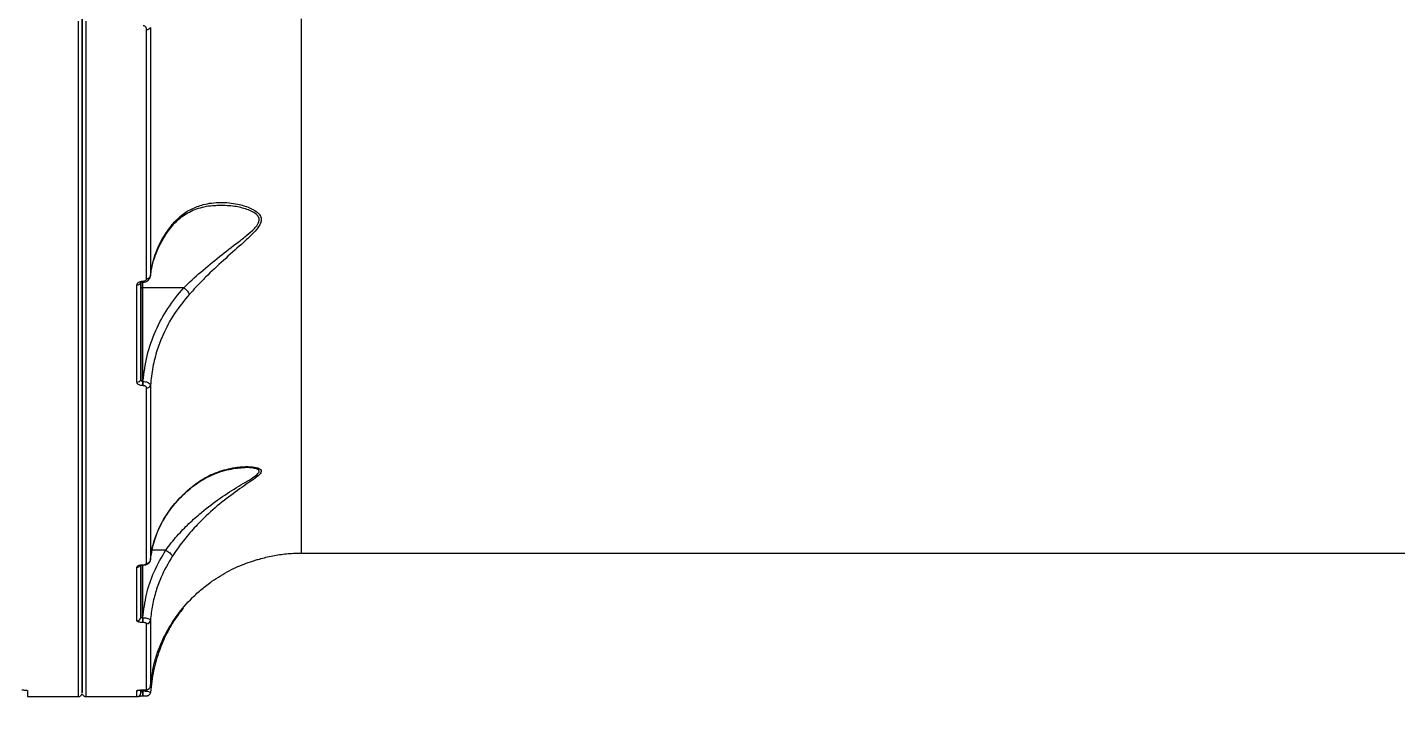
# Model space of a CAD drawing. Header units: millimetres. Extents: x -6431 to 4834, y -6422 to 4807.
# Drawn here: x 1864.2 to 2226.2, y -1343.5 to -1159.6 of the extents above; entities that cross this region are included whole.
import ezdxf

# ---------------------------------------------------------------- set-up
doc = ezdxf.new("R2010")
doc.units = ezdxf.units.MM
for name, color, linetype in [('DIKOM_ОБЪЕКТ', 7, 'Continuous'), ('DIKOM_РАЗМЕР_ЗОНА', 7, 'Continuous'), ('DIKOM_РАЗМЕР_ОБЪЕКТА', 7, 'Continuous')]:
    doc.layers.add(name, color=color, linetype=linetype)
doc.styles.add('style1', font='arial.ttf', dxfattribs={"width": 0.8})
doc.dimstyles.new('1-50', dxfattribs={"dimtxt": 300, "dimasz": 200, "dimexe": 100, "dimexo": 0, "dimgap": 100, "dimtad": 0, "dimdec": 0, "dimtxsty": 'style1', "dimcen": 0, "dimclrd": 7, "dimclre": 7, "dimadec": 1, "dimazin": 2, "dimtfac": 1, "dimtdec": 0, "dimtmove": 1, "dimatfit": 3, "dimfxl": 0, "dimlwd": 25, "dimlwe": 18, "dimarcsym": 0})

# ---------------------------------------------------------------- blocks, each defined once
blk = doc.blocks.new('*D13')
at = {"layer": 'Defpoints', "color": 0, "transparency": 16777216}
for p in [(-3965.6, 378.37), (3334.4, -1220.38), (3334.4, -3843.38)]:
    blk.add_point(p, dxfattribs=at)
at = {"layer": 'DIKOM_РАЗМЕР_ОБЪЕКТА', "color": 7, "lineweight": 18, "transparency": 16777216}
for p, q in [((-3965.6, 378.37), (-3965.6, -3943.38)), ((3334.4, -1220.38), (3334.4, -3943.38))]:
    blk.add_line(p, q, dxfattribs=at)
at = {"layer": 'DIKOM_РАЗМЕР_ОБЪЕКТА', "color": 7, "lineweight": 25, "transparency": 16777216}
for p, q in [((-3765.6, -3843.38), (-182.11, -3843.38)), ((3134.4, -3843.38), (731.83, -3843.38))]:
    blk.add_line(p, q, dxfattribs=at)
at = {"layer": 'DIKOM_РАЗМЕР_ОБЪЕКТА', "color": 7, "transparency": 16777216}
for points in [[(-3765.6, -3810.04), (-3765.6, -3876.71), (-3965.6, -3843.38)], [(3134.4, -3810.04), (3134.4, -3876.71), (3334.4, -3843.38)]]:
    blk.add_solid(points, dxfattribs=at)
at = {"layer": 'DIKOM_РАЗМЕР_ОБЪЕКТА', "color": 0, "transparency": 16777216, "insert": (274.86, -3843.38), "char_height": 300, "attachment_point": 5, "style": 'style1'}
blk.add_mtext('7300', dxfattribs=at)
blk = doc.blocks.new('*D16')
at = {"layer": 'Defpoints', "color": 0, "transparency": 16777216}
for p in [(-5966.57, 409.56), (4834.4, -963.9), (4834.4, -6224.88)]:
    blk.add_point(p, dxfattribs=at)
at = {"layer": 'DIKOM_РАЗМЕР_ЗОНА', "color": 7, "lineweight": 18, "transparency": 16777216}
for p, q in [((-5966.57, 409.56), (-5966.57, -6324.88)), ((4834.4, -963.9), (4834.4, -6324.88))]:
    blk.add_line(p, q, dxfattribs=at)
at = {"layer": 'DIKOM_РАЗМЕР_ЗОНА', "color": 7, "lineweight": 25, "transparency": 16777216}
for p, q in [((-5766.57, -6224.88), (924.42, -6224.88)), ((4634.4, -6224.88), (2004.2, -6224.88))]:
    blk.add_line(p, q, dxfattribs=at)
at = {"layer": 'DIKOM_РАЗМЕР_ЗОНА', "color": 7, "transparency": 16777216}
for points in [[(-5766.57, -6191.54), (-5766.57, -6258.21), (-5966.57, -6224.88)], [(4634.4, -6191.54), (4634.4, -6258.21), (4834.4, -6224.88)]]:
    blk.add_solid(points, dxfattribs=at)
at = {"layer": 'DIKOM_РАЗМЕР_ЗОНА', "color": 0, "transparency": 16777216, "insert": (1464.31, -6224.88), "char_height": 300, "attachment_point": 5, "style": 'style1'}
blk.add_mtext('10800', dxfattribs=at)

msp = doc.modelspace()

# ---------------------------------------------------------------- linework, layer by layer
at = {"layer": 'DIKOM_ОБЪЕКТ', "color": 7, "linetype": 'Continuous', "lineweight": 15}
for p, q in [((1878.71, -1189.63), (1878.71, -1190.63)), ((1878.71, -1190.63), (1878.71, -1195.13)), ((1878.71, -1208.62), (1878.71, -1209.63)), ((1915.02, -1206.77), (1914.87, -1206.76)), ((1878.71, -1218.71), (1878.71, -1227.71)), ((1878.71, -1227.69), (1878.71, -1218.73)), ((1894.71, -1226.81), (1894.77, -1226.81)), ((1894.71, -1227.08), (1894.71, -1226.81)), ((1894.71, -1227.08), (1894.77, -1227.08)), ((1894.71, -1227.08), (1894.71, -1228.56)), ((1894.77, -1227.08), (1894.77, -1226.81)), ((1896.82, -1225.55), (1896.89, -1224.89)), ((1893.21, -1253.55), (1893.21, -1227.83)), ((1894.21, -1227.22), (1894.21, -1227.69)), ((1894.21, -1228.4), (1894.21, -1227.26)), ((1894.21, -1252.75), (1894.21, -1228.4)), ((1905.6, -1228.56), (1894.71, -1228.56)), ((1894.71, -1228.56), (1894.71, -1253.36)), ((1878.71, -1254.41), (1878.71, -1234.45)), ((1878.71, -1253.48), (1878.71, -1235.58)), ((1894.71, -1253.36), (1894.79, -1253.36)), ((1894.71, -1253.36), (1894.71, -1254.49)), ((1894.79, -1254.49), (1894.71, -1254.49)), ((1894.79, -1253.36), (1894.79, -1254.49)), ((1878.71, -1269.32), (1878.71, -1270.32)), ((1878.71, -1270.32), (1878.71, -1274.82)), ((1878.71, -1274.82), (1878.71, -1288.32)), ((1900.83, -1298.04), (1897.19, -1298.04)), ((1936.66, -1298.83), (2292.63, -1298.83)), ((1894.21, -1315.79), (1894.21, -1302.05)), ((1894.21, -1302.17), (1894.21, -1315.79)), ((1894.71, -1301.91), (1894.79, -1301.91)), ((1894.71, -1301.99), (1894.71, -1301.91)), ((1894.71, -1301.99), (1894.79, -1301.99)), ((1894.71, -1301.99), (1894.71, -1315.92)), ((1894.79, -1301.99), (1894.79, -1301.91)), ((1894.71, -1315.92), (1894.77, -1315.92)), ((1894.71, -1315.92), (1894.71, -1317.2)), ((1894.77, -1317.2), (1894.71, -1317.2)), ((1894.77, -1315.92), (1894.77, -1317.2)), ((1894.21, -1335.7), (1894.21, -1335.07)), ((1894.21, -1335.24), (1894.21, -1335.83)), ((1894.21, -1335.7), (1894.21, -1335.74)), ((1894.21, -1335.83), (1894.21, -1335.7)), ((1894.71, -1335.06), (1894.81, -1335.06)), ((1894.71, -1335.06), (1894.81, -1335.06)), ((1894.71, -1335.06), (1894.71, -1335.06)), ((1894.71, -1335.06), (1894.71, -1335.32)), ((1894.71, -1335.32), (1894.74, -1335.32)), ((1894.71, -1335.32), (1894.71, -1336.66)), ((1894.74, -1335.32), (1894.78, -1335.06)), ((1894.74, -1335.32), (1894.74, -1336.66)), ((1894.81, -1335.06), (1894.81, -1335.06)), ((1864.21, -1336.83), (1877.71, -1336.83)), ((1879.71, -1336.83), (1893.21, -1336.83)), ((1894.71, -1336.66), (1894.74, -1336.66))]:
    msp.add_line(p, q, dxfattribs=at)
at = {"layer": 'DIKOM_ОБЪЕКТ', "color": 7, "linetype": 'Continuous', "lineweight": 15, "flags": 128}
for points in [[(1877.71, -1336.83), (1877.71, -1336.82), (1877.71, -1336.63), (1877.71, -1336.09), (1877.71, -1335.19), (1877.71, -1333.93), (1877.71, -1332.33), (1877.71, -1330.38), (1877.71, -1328.07), (1877.71, -1325.43), (1877.71, -1322.43), (1877.71, -1319.1), (1877.71, -1315.43), (1877.71, -1311.42), (1877.71, -1307.08), (1877.71, -1302.41), (1877.71, -1297.41), (1877.71, -1292.1), (1877.71, -1286.47), (1877.71, -1280.53), (1877.71, -1274.28), (1877.71, -1267.73), (1877.71, -1260.88), (1877.71, -1253.75), (1877.71, -1246.33), (1877.71, -1238.63), (1877.71, -1230.67), (1877.71, -1222.43), (1877.71, -1213.94), (1877.71, -1205.21), (1877.71, -1196.22), (1877.71, -1187.01), (1877.71, -1177.56), (1877.71, -1167.9), (1877.71, -1158.02)], [(1878.71, -1335.83), (1878.71, -1335.83), (1878.71, -1335.63), (1878.71, -1335.09), (1878.71, -1334.19), (1878.71, -1332.94), (1878.71, -1331.34), (1878.71, -1329.39), (1878.71, -1327.09), (1878.71, -1324.45), (1878.71, -1321.47), (1878.71, -1318.14), (1878.71, -1314.48), (1878.71, -1310.48), (1878.71, -1306.15), (1878.71, -1301.49), (1878.71, -1296.51), (1878.71, -1291.21), (1878.71, -1285.59), (1878.71, -1279.66), (1878.71, -1273.43), (1878.71, -1266.89), (1878.71, -1260.06), (1878.71, -1252.95), (1878.71, -1245.54), (1878.71, -1237.87), (1878.71, -1229.92), (1878.71, -1221.71), (1878.71, -1213.24), (1878.71, -1204.52), (1878.71, -1195.56), (1878.71, -1186.36), (1878.71, -1176.94), (1878.71, -1167.3), (1878.71, -1157.45)], [(1878.71, -1157.45), (1878.71, -1167.3), (1878.71, -1176.94), (1878.71, -1186.36), (1878.71, -1195.56), (1878.71, -1204.52), (1878.71, -1213.24), (1878.71, -1221.71), (1878.71, -1229.92), (1878.71, -1237.87), (1878.71, -1245.54), (1878.71, -1252.95), (1878.71, -1260.06), (1878.71, -1266.89), (1878.71, -1273.43), (1878.71, -1279.66), (1878.71, -1285.59), (1878.71, -1291.21), (1878.71, -1296.51), (1878.71, -1301.49), (1878.71, -1306.15), (1878.71, -1310.48), (1878.71, -1314.48), (1878.71, -1318.14), (1878.71, -1321.47), (1878.71, -1324.45), (1878.71, -1327.09), (1878.71, -1329.39), (1878.71, -1331.34), (1878.71, -1332.94), (1878.71, -1334.19), (1878.71, -1335.09), (1878.71, -1335.63), (1878.71, -1335.83), (1878.71, -1335.83)], [(1879.71, -1158.02), (1879.71, -1167.9), (1879.71, -1177.56), (1879.71, -1187.01), (1879.71, -1196.22), (1879.71, -1205.21), (1879.71, -1213.94), (1879.71, -1222.43), (1879.71, -1230.67), (1879.71, -1238.63), (1879.71, -1246.33), (1879.71, -1253.75), (1879.71, -1260.88), (1879.71, -1267.73), (1879.71, -1274.28), (1879.71, -1280.53), (1879.71, -1286.47), (1879.71, -1292.1), (1879.71, -1297.41), (1879.71, -1302.41), (1879.71, -1307.08), (1879.71, -1311.42), (1879.71, -1315.43), (1879.71, -1319.1), (1879.71, -1322.43), (1879.71, -1325.43), (1879.71, -1328.07), (1879.71, -1330.38), (1879.71, -1332.33), (1879.71, -1333.93), (1879.71, -1335.19), (1879.71, -1336.09), (1879.71, -1336.63), (1879.71, -1336.82), (1879.71, -1336.83)], [(1936.66, -1157.33), (1936.66, -1166.27), (1936.66, -1174.97), (1936.66, -1183.44), (1936.66, -1191.66), (1936.66, -1199.62), (1936.66, -1207.33), (1936.66, -1214.76), (1936.66, -1221.91), (1936.66, -1228.78), (1936.66, -1235.36), (1936.66, -1241.64), (1936.66, -1247.62), (1936.66, -1253.29), (1936.66, -1258.65), (1936.66, -1263.69), (1936.66, -1268.41), (1936.66, -1272.8), (1936.66, -1276.86), (1936.66, -1280.59), (1936.66, -1283.98), (1936.66, -1287.02), (1936.66, -1289.72), (1936.66, -1292.08), (1936.66, -1294.08), (1936.66, -1295.74), (1936.66, -1297.04), (1936.66, -1297.99), (1936.66, -1298.58), (1936.66, -1298.82), (1936.66, -1298.83)], [(1895.77, -1226.13), (1895.77, -1218.57), (1895.77, -1210.81), (1895.77, -1202.84), (1895.77, -1194.67), (1895.77, -1186.31), (1895.77, -1177.77), (1895.77, -1169.05), (1895.77, -1160.15)], [(1896.77, -1159.61), (1896.77, -1168.49), (1896.77, -1177.19), (1896.77, -1185.72), (1896.77, -1194.06), (1896.77, -1202.21), (1896.77, -1210.16), (1896.77, -1217.91), (1896.77, -1225.45)], [(1878.71, -1195.13), (1878.71, -1196.79), (1878.71, -1198.56), (1878.71, -1200.39), (1878.71, -1202.17), (1878.71, -1203.86), (1878.71, -1205.37), (1878.71, -1206.65), (1878.71, -1207.64), (1878.71, -1208.3), (1878.71, -1208.61), (1878.71, -1208.63)], [(1894.21, -1227.09), (1894.21, -1230.46), (1894.21, -1233.78), (1894.21, -1237.06), (1894.21, -1240.29), (1894.21, -1243.48), (1894.21, -1246.62), (1894.21, -1249.71), (1894.21, -1252.75)], [(1894.21, -1228.4), (1894.22, -1228.43), (1894.25, -1228.46), (1894.29, -1228.49), (1894.36, -1228.51), (1894.43, -1228.53), (1894.52, -1228.55), (1894.61, -1228.56), (1894.71, -1228.56)], [(1895.77, -1301.5), (1895.77, -1296.69), (1895.77, -1291.59), (1895.77, -1286.2), (1895.77, -1280.53), (1895.77, -1274.58), (1895.77, -1268.35), (1895.77, -1261.86), (1895.77, -1255.1)], [(1896.77, -1254.35), (1896.77, -1261.1), (1896.77, -1267.58), (1896.77, -1273.79), (1896.77, -1279.72), (1896.77, -1285.38), (1896.77, -1290.76), (1896.77, -1295.85), (1896.77, -1300.65)], [(1893.21, -1316.75), (1893.21, -1315.17), (1893.21, -1313.54), (1893.21, -1311.85), (1893.21, -1310.1), (1893.21, -1308.29), (1893.21, -1306.43), (1893.21, -1304.51), (1893.21, -1302.54)], [(1895.77, -1334.95), (1895.77, -1333.76), (1895.77, -1332.29), (1895.77, -1330.53), (1895.77, -1328.49), (1895.77, -1326.16), (1895.77, -1323.56), (1895.77, -1320.67), (1895.77, -1317.5)], [(1896.77, -1316.62), (1896.77, -1319.78), (1896.77, -1322.66), (1896.77, -1325.26), (1896.77, -1327.58), (1896.77, -1329.62), (1896.77, -1331.37), (1896.77, -1332.84), (1896.77, -1334.02)], [(1864.21, -1335.22), (1864.21, -1335.69), (1864.21, -1336.08), (1864.21, -1336.39), (1864.21, -1336.62), (1864.21, -1336.76), (1864.21, -1336.82), (1864.21, -1336.83)], [(1893.21, -1336.83), (1893.21, -1336.82), (1893.21, -1336.76), (1893.21, -1336.62), (1893.21, -1336.39), (1893.21, -1336.08), (1893.21, -1335.69), (1893.21, -1335.22)], [(1896.77, -1335.7), (1896.74, -1335.88), (1896.68, -1336.05)]]:
    msp.add_lwpolyline(points, dxfattribs=at)
at = {"layer": 'DIKOM_ОБЪЕКТ', "color": 7, "linetype": 'Continuous', "lineweight": 15}
for centre, radius, start, end in [((1895.92, -1159.23), 0.929, 260.7164, 335.8769), ((1893.32, -1226.93), 0.9, 262.7931, 350.2529), ((1895.87, -1225.21), 0.925, 263.5909, 345.1875), ((1893.3, -1252.64), 0.918, 264.4204, 353.0157), ((1895.85, -1254.17), 0.937, 265.1403, 348.4898), ((1893.22, -1301.51), 1.03, 269.358, 321.6004), ((1895.81, -1300.53), 0.968, 267.8377, 352.97), ((1893.23, -1315.77), 0.977, 268.6251, 358.5693), ((1895.79, -1316.52), 0.982, 268.8134, 354.3047), ((1893.21, -1334.22), 1, 270.0019, 294.5277), ((1895.77, -1333.95), 0.998, 269.8817, 355.6666)]:
    msp.add_arc(centre, radius, start, end, dxfattribs=at)
for points, knots in [([(1895.77, -1160.15), (1895.75, -1160.01), (1895.73, -1159.76), (1895.52, -1159.47), (1895.26, -1159.27), (1895.01, -1159.19), (1894.86, -1159.18), (1894.81, -1159.18)], [0, 0, 0, 0, 0.302546, 0.53467, 0.725431, 0.917026, 1, 1, 1, 1]), ([(1902.44, -1212.35), (1902.49, -1212.28), (1902.95, -1211.67), (1903.94, -1210.71), (1905.43, -1209.47), (1907.12, -1208.45), (1908.98, -1207.63), (1911.03, -1207.07), (1913.02, -1206.74), (1914.32, -1206.74), (1914.88, -1206.73)], [0, 0, 0, 0, 0.016536, 0.141377, 0.274403, 0.416177, 0.565888, 0.721554, 0.881451, 1, 1, 1, 1]), ([(1902.54, -1211.82), (1903.25, -1211.04), (1904.8, -1209.34), (1907.59, -1207.61), (1911.12, -1206.31), (1915.28, -1205.8), (1919.46, -1206.22), (1922.53, -1207.12), (1924.44, -1208.07), (1925.56, -1208.99), (1926, -1209.83), (1926.1, -1210.65), (1925.91, -1211.65), (1924.82, -1213.25), (1923.03, -1215.09), (1920.04, -1217.77), (1916.09, -1221.28), (1912.14, -1224.97), (1909.16, -1228.02), (1907.77, -1229.53), (1907.08, -1230.28)], [0, 0, 0, 0, 0.059053, 0.127726, 0.196513, 0.291306, 0.386176, 0.45275, 0.48692, 0.520897, 0.548903, 0.554239, 0.580033, 0.615196, 0.662238, 0.709496, 0.807576, 0.905613, 0.952816, 1, 1, 1, 1]), ([(1905.6, -1228.56), (1905.6, -1228.56), (1907.01, -1227.15), (1910.12, -1224.32), (1915.04, -1220.29), (1919.17, -1217.11), (1922.32, -1214.69), (1924.19, -1213.05), (1925.36, -1211.6), (1925.57, -1210.69), (1925.46, -1209.96), (1924.98, -1209.2), (1923.81, -1208.41), (1921.8, -1207.6), (1918.84, -1206.86), (1916.37, -1206.8), (1915.02, -1206.77)], [0, 0, 0, 0, 0.000023, 0.138837, 0.283178, 0.427568, 0.495507, 0.563111, 0.611358, 0.645648, 0.652731, 0.690399, 0.738311, 0.786565, 0.883417, 1, 1, 1, 1]), ([(1896.77, -1225.45), (1897.05, -1223.75), (1897.61, -1220.3), (1899.69, -1215.7), (1901.68, -1212.99), (1902.54, -1211.82)], [0, 0, 0, 0, 0.355858, 0.721478, 1, 1, 1, 1]), ([(1896.89, -1224.89), (1896.92, -1224.58), (1897.04, -1223.41), (1897.57, -1221.37), (1898.47, -1218.81), (1899.71, -1216.3), (1901.03, -1214.13), (1902.06, -1212.85), (1902.46, -1212.34)], [0, 0, 0, 0, 0.069188, 0.267444, 0.466946, 0.66716, 0.867477, 1, 1, 1, 1]), ([(1902.54, -1211.82), (1902.54, -1211.85), (1902.53, -1211.95), (1902.51, -1212.12), (1902.42, -1212.23), (1902.38, -1212.28)], [0, 0, 0, 0, 0.143546, 0.562183, 1, 1, 1, 1]), ([(1893.21, -1227.83), (1893.23, -1227.71), (1893.26, -1227.49), (1893.52, -1227.18), (1893.9, -1226.95), (1894.32, -1226.83), (1894.6, -1226.82), (1894.71, -1226.81)], [0, 0, 0, 0, 0.215059, 0.430019, 0.644704, 0.859283, 1, 1, 1, 1]), ([(1894.18, -1227.23), (1894.18, -1227.23), (1894.17, -1227.23), (1894.24, -1227.18), (1894.36, -1227.13), (1894.52, -1227.08), (1894.65, -1227.08), (1894.71, -1227.08)], [0, 0, 0, 0, 0.189066, 0.390823, 0.581507, 0.79267, 1, 1, 1, 1]), ([(1894.76, -1227.08), (1894.77, -1227.08), (1895.02, -1227.08), (1895.53, -1227), (1896.16, -1226.67), (1896.57, -1226.19), (1896.77, -1225.74), (1896.75, -1225.48), (1896.74, -1225.41)], [0, 0, 0, 0, 0.00032, 0.2599, 0.504564, 0.721704, 0.922663, 1, 1, 1, 1]), ([(1894.77, -1226.81), (1894.84, -1226.81), (1895.03, -1226.8), (1895.31, -1226.72), (1895.56, -1226.57), (1895.74, -1226.36), (1895.76, -1226.21), (1895.77, -1226.13)], [0, 0, 0, 0, 0.142261, 0.357114, 0.571577, 0.785691, 1, 1, 1, 1]), ([(1894.79, -1253.36), (1895.08, -1251.09), (1895.67, -1246.48), (1897.99, -1239.97), (1901.21, -1233.85), (1904.12, -1230.34), (1905.6, -1228.56)], [0, 0, 0, 0, 0.251653, 0.509861, 0.751874, 1, 1, 1, 1]), ([(1907.08, -1230.28), (1905.71, -1231.95), (1902.93, -1235.33), (1900.26, -1240.4), (1898.45, -1245.2), (1897.28, -1249.6), (1896.94, -1252.76), (1896.77, -1254.35)], [0, 0, 0, 0, 0.239883, 0.485879, 0.639425, 0.818548, 1, 1, 1, 1]), ([(1905.6, -1228.56), (1905.77, -1228.71), (1906.11, -1229), (1906.56, -1229.48), (1906.87, -1229.88), (1907.02, -1230.14), (1907.06, -1230.24), (1907.08, -1230.28)], [0, 0, 0, 0, 0.248822, 0.497597, 0.746407, 0.912687, 1, 1, 1, 1]), ([(1905.6, -1228.56), (1905.6, -1228.56), (1905.6, -1228.56), (1905.6, -1228.56), (1905.6, -1228.56), (1905.6, -1228.56)], [0, 0, 0, 0, 0.515201, 0.900711, 1, 1, 1, 1]), ([(1894.71, -1254.49), (1894.62, -1254.49), (1894.37, -1254.48), (1893.95, -1254.38), (1893.54, -1254.17), (1893.26, -1253.88), (1893.23, -1253.66), (1893.21, -1253.55)], [0, 0, 0, 0, 0.108262, 0.320428, 0.543066, 0.77157, 1, 1, 1, 1]), ([(1894.21, -1252.75), (1894.22, -1252.82), (1894.23, -1252.96), (1894.32, -1253.15), (1894.44, -1253.28), (1894.55, -1253.33), (1894.64, -1253.36), (1894.68, -1253.36), (1894.71, -1253.36)], [0, 0, 0, 0, 0.25529, 0.49881, 0.716671, 0.861531, 0.906967, 1, 1, 1, 1]), ([(1894.79, -1253.36), (1894.91, -1253.37), (1895.24, -1253.39), (1895.79, -1253.5), (1896.32, -1253.73), (1896.69, -1254.03), (1896.74, -1254.25), (1896.77, -1254.35)], [0, 0, 0, 0, 0.113193, 0.325974, 0.548013, 0.775442, 1, 1, 1, 1]), ([(1895.77, -1255.1), (1895.76, -1255.03), (1895.74, -1254.89), (1895.55, -1254.7), (1895.29, -1254.56), (1895.02, -1254.5), (1894.85, -1254.49), (1894.79, -1254.49)], [0, 0, 0, 0, 0.228787, 0.457825, 0.678486, 0.888313, 1, 1, 1, 1]), ([(1900.83, -1298.04), (1900.83, -1298.04), (1901.75, -1296.76), (1903.71, -1294.33), (1906.93, -1290.97), (1910.73, -1287.57), (1915.21, -1284.21), (1919.31, -1281.59), (1922.41, -1279.78), (1924.29, -1278.61), (1925.29, -1277.79), (1925.57, -1277.26), (1925.54, -1277.01), (1925.25, -1276.69), (1924.61, -1276.41), (1923.36, -1276.23), (1922.38, -1276.15), (1921.84, -1276.19), (1921.83, -1276.19)], [0, 0, 0, 0, 0.000049, 0.113384, 0.217935, 0.322633, 0.470798, 0.618996, 0.687672, 0.756001, 0.811071, 0.82293, 0.853593, 0.862779, 0.902769, 0.950475, 0.998364, 1, 1, 1, 1]), ([(1907.08, -1281.77), (1908.25, -1280.87), (1910.83, -1278.88), (1915.16, -1277.01), (1919.23, -1276.07), (1922.19, -1275.88), (1924.02, -1276), (1925.2, -1276.24), (1926, -1276.67), (1926.12, -1277.15), (1925.83, -1277.79), (1924.92, -1278.68), (1923.11, -1279.97), (1920.17, -1281.96), (1916.25, -1284.81), (1911.96, -1288.45), (1908.34, -1292.13), (1905.24, -1295.74), (1903.46, -1298.33), (1902.54, -1299.69)], [0, 0, 0, 0, 0.079015, 0.173492, 0.268052, 0.32872, 0.361361, 0.393895, 0.422326, 0.451312, 0.459936, 0.498981, 0.545109, 0.591441, 0.689036, 0.786595, 0.855574, 0.924451, 1, 1, 1, 1]), ([(1906.96, -1282.06), (1907.34, -1281.72), (1908.35, -1280.84), (1910.12, -1279.66), (1912.26, -1278.47), (1914.57, -1277.5), (1916.95, -1276.79), (1919.22, -1276.35), (1920.83, -1276.19), (1921.64, -1276.19), (1921.83, -1276.2)], [0, 0, 0, 0, 0.084233, 0.220579, 0.365157, 0.517196, 0.677242, 0.824116, 0.959216, 1, 1, 1, 1]), ([(1896.77, -1300.65), (1897.05, -1298.85), (1897.63, -1295.18), (1899.95, -1290.16), (1903.05, -1285.6), (1905.73, -1283.06), (1907.08, -1281.77)], [0, 0, 0, 0, 0.262564, 0.532664, 0.76365, 1, 1, 1, 1]), ([(1897.72, -1295.9), (1897.95, -1295.17), (1898.45, -1293.54), (1899.61, -1291.09), (1901.1, -1288.56), (1902.88, -1286.15), (1904.8, -1283.96), (1906.26, -1282.65), (1906.93, -1282.04)], [0, 0, 0, 0, 0.14424, 0.322823, 0.500405, 0.675222, 0.849039, 1, 1, 1, 1]), ([(1907.08, -1281.77), (1907.07, -1281.81), (1907.03, -1281.92), (1906.96, -1281.98), (1906.91, -1282.02)], [0, 0, 0, 0, 0.396949, 1, 1, 1, 1]), ([(1896.8, -1300.7), (1896.84, -1300.18), (1896.97, -1298.75), (1897.29, -1297.14), (1897.66, -1296.07), (1897.72, -1295.9)], [0, 0, 0, 0, 0.319691, 0.889892, 1, 1, 1, 1]), ([(1894.77, -1315.92), (1895.02, -1313.87), (1895.54, -1309.73), (1897.57, -1303.67), (1899.73, -1299.93), (1900.83, -1298.04)], [0, 0, 0, 0, 0.32573, 0.659677, 1, 1, 1, 1]), ([(1900.83, -1298.04), (1901.02, -1298.16), (1901.41, -1298.39), (1901.92, -1298.8), (1902.31, -1299.19), (1902.49, -1299.47), (1902.54, -1299.62), (1902.54, -1299.68), (1902.54, -1299.69)], [0, 0, 0, 0, 0.212718, 0.425407, 0.638127, 0.850811, 0.961917, 1, 1, 1, 1]), ([(1900.83, -1298.04), (1900.83, -1298.04), (1900.83, -1298.04), (1900.83, -1298.04), (1900.83, -1298.04)], [0, 0, 0, 0, 0.621641, 1, 1, 1, 1]), ([(1926.05, -1300.29), (1926.62, -1300.13), (1928.38, -1299.63), (1931.38, -1299.14), (1934.36, -1298.83), (1936.12, -1298.86), (1936.66, -1298.87)], [0, 0, 0, 0, 0.165357, 0.509675, 0.84877, 1, 1, 1, 1]), ([(1893.21, -1302.54), (1893.22, -1302.48), (1893.24, -1302.36), (1893.45, -1302.18), (1893.79, -1302.03), (1894.22, -1301.93), (1894.55, -1301.92), (1894.71, -1301.91)], [0, 0, 0, 0, 0.174182, 0.389591, 0.595822, 0.797867, 1, 1, 1, 1]), ([(1894, -1302.12), (1893.99, -1302.12), (1893.99, -1302.13), (1894.02, -1302.1), (1894.12, -1302.07), (1894.3, -1302.03), (1894.51, -1302), (1894.65, -1302), (1894.71, -1302)], [0, 0, 0, 0, 0.012108, 0.190748, 0.368902, 0.595492, 0.835571, 1, 1, 1, 1]), ([(1894.79, -1301.99), (1894.83, -1301.99), (1895.1, -1302), (1895.63, -1301.91), (1896.21, -1301.67), (1896.59, -1301.26), (1896.76, -1300.9), (1896.75, -1300.69), (1896.75, -1300.63)], [0, 0, 0, 0, 0.04324, 0.284818, 0.576501, 0.76346, 0.934941, 1, 1, 1, 1]), ([(1894.79, -1301.91), (1894.9, -1301.91), (1895.11, -1301.9), (1895.4, -1301.83), (1895.62, -1301.73), (1895.75, -1301.62), (1895.76, -1301.54), (1895.77, -1301.5)], [0, 0, 0, 0, 0.204001, 0.408019, 0.613561, 0.826541, 1, 1, 1, 1]), ([(1902.54, -1299.69), (1901.49, -1301.49), (1899.78, -1304.41), (1898.2, -1308.81), (1897.21, -1312.64), (1896.92, -1315.28), (1896.77, -1316.62)], [0, 0, 0, 0, 0.342218, 0.557269, 0.774608, 1, 1, 1, 1]), ([(1913.05, -1306.28), (1914.58, -1305.3), (1917.63, -1303.33), (1921.47, -1301.7), (1923.99, -1300.84), (1925.23, -1300.48), (1925.94, -1300.29), (1926.01, -1300.27), (1926.04, -1300.26)], [0, 0, 0, 0, 0.299898, 0.59959, 0.760663, 0.843816, 0.926491, 1, 1, 1, 1]), ([(1896.77, -1334.02), (1897.08, -1331.74), (1897.55, -1328.28), (1899.11, -1323.77), (1900.91, -1319.78), (1903.67, -1315.29), (1907.08, -1311.31), (1910.3, -1308.33), (1912.14, -1306.97), (1913.05, -1306.28)], [0, 0, 0, 0, 0.222714, 0.336734, 0.450747, 0.631002, 0.813276, 0.906643, 1, 1, 1, 1]), ([(1905.49, -1313.42), (1904.87, -1314.19), (1903.58, -1315.8), (1901.9, -1318.54), (1900.51, -1321.19), (1899.82, -1322.87), (1899.53, -1323.58)], [0, 0, 0, 0, 0.251466, 0.52554, 0.799333, 1, 1, 1, 1]), ([(1894.71, -1317.2), (1894.6, -1317.2), (1894.32, -1317.19), (1893.9, -1317.14), (1893.52, -1317.04), (1893.26, -1316.9), (1893.23, -1316.8), (1893.21, -1316.75)], [0, 0, 0, 0, 0.140722, 0.355301, 0.569992, 0.784948, 1, 1, 1, 1]), ([(1894.21, -1315.79), (1894.22, -1315.81), (1894.23, -1315.84), (1894.31, -1315.87), (1894.44, -1315.9), (1894.58, -1315.92), (1894.67, -1315.92), (1894.71, -1315.92)], [0, 0, 0, 0, 0.215127, 0.430068, 0.644784, 0.859417, 1, 1, 1, 1]), ([(1894.77, -1315.92), (1894.91, -1315.93), (1895.29, -1315.95), (1895.85, -1316.04), (1896.36, -1316.2), (1896.7, -1316.41), (1896.75, -1316.55), (1896.77, -1316.62)], [0, 0, 0, 0, 0.142372, 0.357302, 0.571679, 0.78576, 1, 1, 1, 1]), ([(1895.77, -1317.5), (1895.76, -1317.47), (1895.74, -1317.4), (1895.57, -1317.31), (1895.31, -1317.24), (1895.03, -1317.21), (1894.84, -1317.2), (1894.77, -1317.2)], [0, 0, 0, 0, 0.214278, 0.428417, 0.642862, 0.857738, 1, 1, 1, 1]), ([(1899.53, -1323.58), (1899.4, -1323.91), (1898.6, -1325.99), (1897.42, -1330), (1896.99, -1333.78), (1896.77, -1335.7)], [0, 0, 0, 0, 0.08499, 0.533464, 1, 1, 1, 1]), ([(1899.53, -1323.58), (1899.53, -1323.57), (1899.56, -1323.51), (1899.56, -1323.4), (1899.45, -1323.27), (1899.41, -1323.23)], [0, 0, 0, 0, 0.092063, 0.743384, 1, 1, 1, 1]), ([(1862.71, -1335.06), (1862.78, -1335.06), (1863.02, -1335.06), (1863.42, -1335.07), (1863.83, -1335.11), (1864.14, -1335.16), (1864.19, -1335.2), (1864.21, -1335.22)], [0, 0, 0, 0, 0.079578, 0.275732, 0.470762, 0.710545, 1, 1, 1, 1]), ([(1893.18, -1336.82), (1893.19, -1336.82), (1893.33, -1336.85), (1893.56, -1336.78), (1893.83, -1336.63), (1894, -1336.45), (1894.11, -1336.27), (1894.17, -1336.12), (1894.2, -1335.99), (1894.21, -1335.91), (1894.21, -1335.87), (1894.21, -1335.85), (1894.21, -1335.85), (1894.21, -1335.84), (1894.21, -1335.83), (1894.21, -1335.83), (1894.21, -1335.82), (1894.21, -1335.8), (1894.21, -1335.74), (1894.21, -1335.7)], [0, 0, 0, 0, 0.002721, 0.034568, 0.059476, 0.080266, 0.097798, 0.112121, 0.123074, 0.130349, 0.132746, 0.134172, 0.135509, 0.137524, 0.141691, 0.154649, 0.219928, 0.506436, 1, 1, 1, 1]), ([(1893.21, -1335.22), (1893.21, -1335.22), (1893.22, -1335.2), (1893.3, -1335.16), (1893.55, -1335.12), (1893.88, -1335.08), (1894.28, -1335.06), (1894.57, -1335.06), (1894.71, -1335.06)], [0, 0, 0, 0, 0.039235, 0.287227, 0.495181, 0.670967, 0.835294, 1, 1, 1, 1]), ([(1893.59, -1335.13), (1893.59, -1335.13), (1893.59, -1335.13), (1893.68, -1335.11), (1893.9, -1335.09), (1894.25, -1335.07), (1894.59, -1335.06), (1894.77, -1335.06), (1894.83, -1335.06)], [0, 0, 0, 0, 0.075092, 0.227679, 0.444899, 0.696094, 0.901774, 1, 1, 1, 1]), ([(1894.21, -1335.7), (1894.22, -1335.66), (1894.23, -1335.57), (1894.32, -1335.46), (1894.44, -1335.37), (1894.56, -1335.34), (1894.64, -1335.33), (1894.69, -1335.32), (1894.71, -1335.32)], [0, 0, 0, 0, 0.268547, 0.522898, 0.742713, 0.869143, 0.924187, 1, 1, 1, 1]), ([(1894.74, -1335.32), (1894.85, -1335.33), (1895.18, -1335.34), (1895.74, -1335.38), (1896.31, -1335.47), (1896.7, -1335.58), (1896.75, -1335.66), (1896.77, -1335.7)], [0, 0, 0, 0, 0.094236, 0.312271, 0.54121, 0.771404, 1, 1, 1, 1]), ([(1894.81, -1335.06), (1894.83, -1335.06), (1894.97, -1335.06), (1895.25, -1335.05), (1895.62, -1335.03), (1895.88, -1334.99), (1896.16, -1334.9), (1896.43, -1334.74), (1896.64, -1334.48), (1896.76, -1334.22), (1896.76, -1334.06), (1896.75, -1334.02)], [0, 0, 0, 0, 0.016922, 0.153718, 0.294897, 0.484317, 0.589627, 0.71095, 0.826694, 0.956051, 1, 1, 1, 1]), ([(1894.81, -1335.06), (1894.91, -1335.06), (1895.1, -1335.05), (1895.35, -1335.04), (1895.56, -1335.02), (1895.72, -1334.99), (1895.77, -1334.96), (1895.77, -1334.95), (1895.77, -1334.95)], [0, 0, 0, 0, 0.167286, 0.334426, 0.509155, 0.713068, 0.957723, 1, 1, 1, 1]), ([(1877.71, -1336.81), (1877.82, -1336.81), (1878.03, -1336.8), (1878.29, -1336.66), (1878.48, -1336.48), (1878.6, -1336.3), (1878.65, -1336.17), (1878.67, -1336.1), (1878.67, -1336.09)], [0, 0, 0, 0, 0.243514, 0.478801, 0.672734, 0.836805, 0.971944, 1, 1, 1, 1]), ([(1878.78, -1336.16), (1878.79, -1336.19), (1878.83, -1336.32), (1878.99, -1336.54), (1879.26, -1336.74), (1879.54, -1336.84), (1879.69, -1336.82), (1879.72, -1336.81)], [0, 0, 0, 0, 0.08964, 0.320142, 0.635878, 0.926733, 1, 1, 1, 1]), ([(1893.68, -1336.67), (1893.79, -1336.67), (1894.02, -1336.66), (1894.43, -1336.66), (1894.68, -1336.66), (1894.76, -1336.66)], [0, 0, 0, 0, 0.371269, 0.808193, 1, 1, 1, 1]), ([(1894.74, -1336.66), (1894.85, -1336.66), (1895.09, -1336.66), (1895.42, -1336.65), (1895.66, -1336.64), (1895.8, -1336.63), (1895.91, -1336.62), (1896.05, -1336.59), (1896.25, -1336.51), (1896.5, -1336.35), (1896.62, -1336.15), (1896.68, -1336.05)], [0, 0, 0, 0, 0.125755, 0.273214, 0.436354, 0.541575, 0.605563, 0.658186, 0.740662, 0.859111, 1, 1, 1, 1])]:
    msp.add_open_spline(points, degree=3, knots=knots, dxfattribs=at)

# ---------------------------------------------------------------- dimensions: what is measured, and where the dimension line sits
at = {"layer": 'DIKOM_РАЗМЕР_ЗОНА'}
dim = msp.add_linear_dim(base=(4834.4, -6224.88), p1=(-5966.57, 409.56), p2=(4834.4, -963.9), text='10800', dimstyle='1-50', override={"dimscale": 1, "dimtix": 0, "dimtofl": 1, "dimtmove": 1, "dimatfit": 3}, dxfattribs=at)
dim.commit()
dim.dimension.update_dxf_attribs({"geometry": '*D16', "text_midpoint": (1464.31, -6224.88), "dimtype": 160})
at = {"layer": 'DIKOM_РАЗМЕР_ОБЪЕКТА'}
dim = msp.add_linear_dim(base=(3334.4, -3843.38), p1=(-3965.6, 378.37), p2=(3334.4, -1220.38), dimstyle='1-50', override={"dimscale": 1, "dimtix": 0, "dimtofl": 1, "dimtmove": 1, "dimatfit": 3}, dxfattribs=at)
dim.commit()
dim.dimension.update_dxf_attribs({"geometry": '*D13', "text_midpoint": (274.86, -3843.38), "dimtype": 160})

doc.saveas('drawing.dxf')
